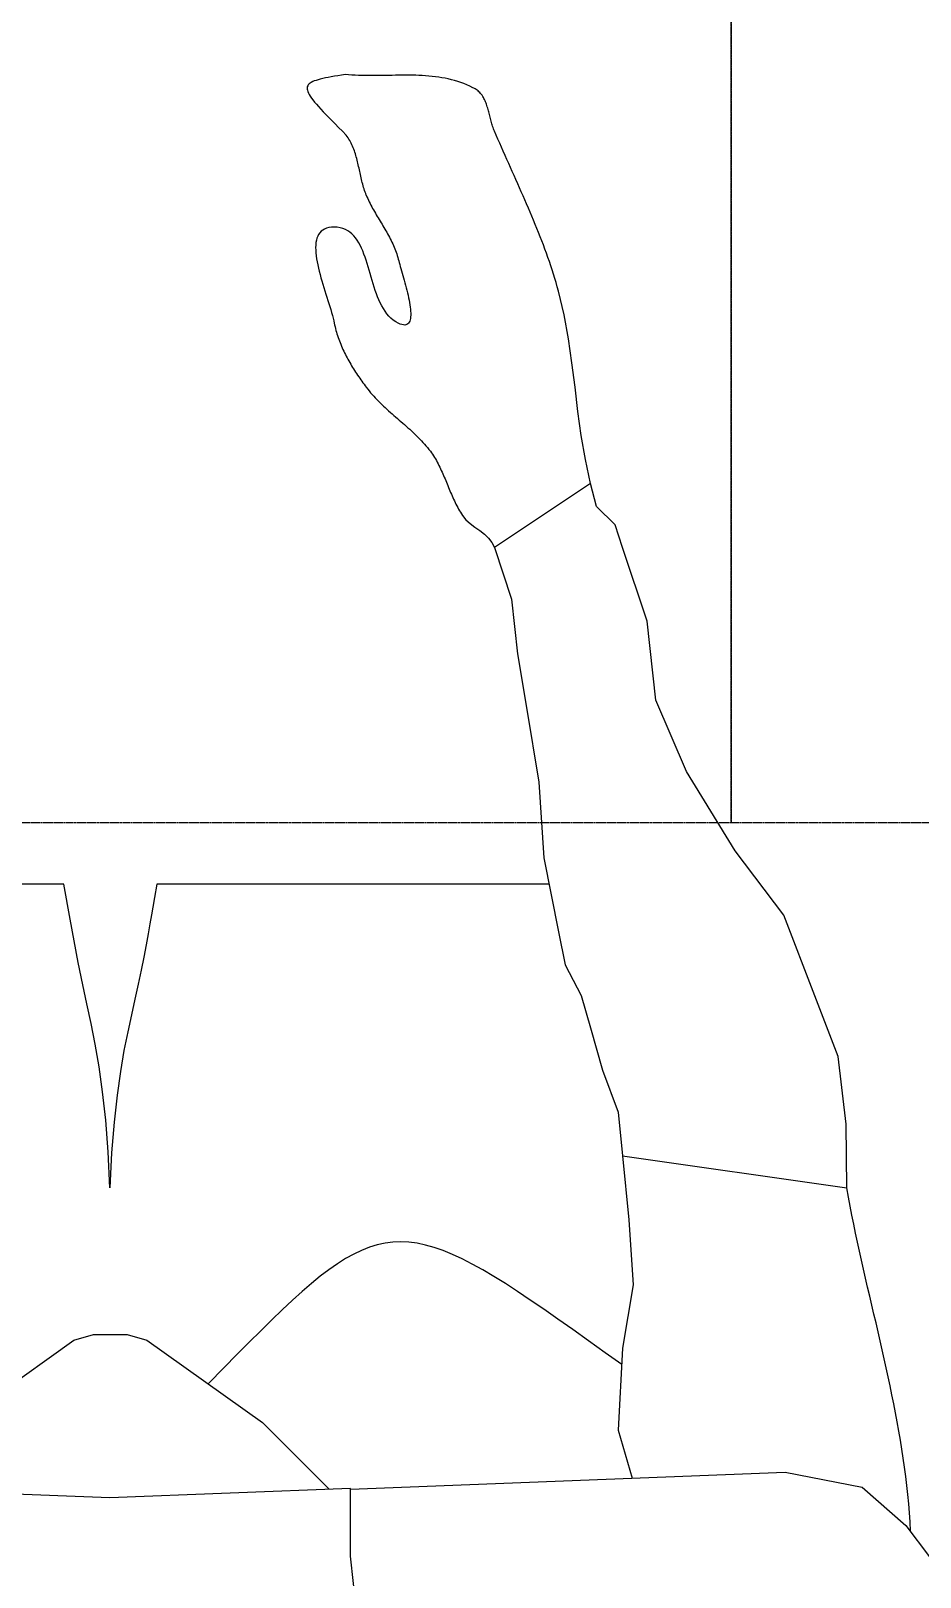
# Model space of a CAD drawing. Header units: millimetres. Extents: x -155 to 94595, y -3153 to 63413.
# Drawn here: x 91736 to 92026, y 43781 to 44285 of the extents above; entities that cross this region are included whole.
import ezdxf

# ---------------------------------------------------------------- set-up
doc = ezdxf.new("R2010")
doc.units = ezdxf.units.MM
doc.linetypes.add('TRATTEGGIATA2', pattern=[0.375, 0.25, -0.125])
doc.layers.add('5', color=1, linetype='TRATTEGGIATA2')
doc.layers.add('int', color=185, linetype='Continuous')

msp = doc.modelspace()

# ---------------------------------------------------------------- linework, layer by layer
at = {"layer": '5'}
for points in [[(91964.86, 44026.989), (91364.86, 44026.989), (91364.86, 44926.989), (91964.86, 44926.989)], [(92564.86, 44026.989), (91964.86, 44026.989), (91964.86, 44926.989), (92564.86, 44926.989)]]:
    msp.add_lwpolyline(points, close=True, dxfattribs=at)
at = {"layer": 'int'}
for p, q in [((91826.562, 44267.141), (91826.501, 44266.788)), ((91826.501, 44266.788), (91826.507, 44266.408)), ((91826.507, 44266.408), (91826.579, 44265.999)), ((91826.689, 44267.469), (91826.562, 44267.141)), ((91826.882, 44267.774), (91826.689, 44267.469)), ((91827.142, 44268.058), (91826.882, 44267.774)), ((91827.468, 44268.323), (91827.142, 44268.058)), ((91827.86, 44268.572), (91827.468, 44268.323)), ((91828.319, 44268.805), (91827.86, 44268.572)), ((91828.843, 44269.025), (91828.319, 44268.805)), ((91829.434, 44269.233), (91828.843, 44269.025)), ((91830.091, 44269.433), (91829.434, 44269.233)), ((91830.814, 44269.626), (91830.091, 44269.433)), ((91831.603, 44269.814), (91830.814, 44269.626)), ((91832.458, 44269.999), (91831.603, 44269.814)), ((91833.379, 44270.183), (91832.458, 44269.999)), ((91834.366, 44270.368), (91833.379, 44270.183)), ((91835.419, 44270.556), (91834.366, 44270.368)), ((91836.538, 44270.748), (91835.419, 44270.556)), ((91837.723, 44270.948), (91836.538, 44270.748)), ((91838.973, 44271.157), (91837.723, 44270.948)), ((91840.042, 44271.055), (91838.973, 44271.157)), ((91841.116, 44270.972), (91840.042, 44271.055)), ((91842.194, 44270.906), (91841.116, 44270.972)), ((91843.276, 44270.856), (91842.194, 44270.906)), ((91844.363, 44270.82), (91843.276, 44270.856)), ((91845.452, 44270.796), (91844.363, 44270.82)), ((91846.545, 44270.783), (91845.452, 44270.796)), ((91847.64, 44270.779), (91846.545, 44270.783)), ((91848.737, 44270.783), (91847.64, 44270.779)), ((91849.836, 44270.793), (91848.737, 44270.783)), ((91850.936, 44270.808), (91849.836, 44270.793)), ((91852.037, 44270.826), (91850.936, 44270.808)), ((91853.138, 44270.846), (91852.037, 44270.826)), ((91854.24, 44270.865), (91853.138, 44270.846)), ((91855.34, 44270.883), (91854.24, 44270.865)), ((91856.441, 44270.898), (91855.34, 44270.883)), ((91857.539, 44270.909), (91856.441, 44270.898)), ((91858.637, 44270.913), (91857.539, 44270.909)), ((91859.732, 44270.909), (91858.637, 44270.913)), ((91860.824, 44270.896), (91859.732, 44270.909)), ((91861.914, 44270.872), (91860.824, 44270.896)), ((91863, 44270.835), (91861.914, 44270.872)), ((91864.083, 44270.785), (91863, 44270.835)), ((91865.161, 44270.719), (91864.083, 44270.785)), ((91866.234, 44270.636), (91865.161, 44270.719)), ((91867.303, 44270.535), (91866.234, 44270.636)), ((91868.366, 44270.413), (91867.303, 44270.535)), ((91869.424, 44270.269), (91868.366, 44270.413)), ((91870.475, 44270.102), (91869.424, 44270.269)), ((91871.519, 44269.91), (91870.475, 44270.102)), ((91872.556, 44269.692), (91871.519, 44269.91)), ((91873.586, 44269.446), (91872.556, 44269.692)), ((91874.608, 44269.17), (91873.586, 44269.446)), ((91875.621, 44268.864), (91874.608, 44269.17)), ((91876.626, 44268.524), (91875.621, 44268.864)), ((91877.621, 44268.151), (91876.626, 44268.524)), ((91878.607, 44267.741), (91877.621, 44268.151)), ((91879.583, 44267.295), (91878.607, 44267.741)), ((91880.548, 44266.809), (91879.583, 44267.295)), ((91880.93, 44266.642), (91880.548, 44266.809)), ((91881.292, 44266.456), (91880.93, 44266.642)), ((91881.635, 44266.25), (91881.292, 44266.456)), ((91826.579, 44265.999), (91826.718, 44265.559)), ((91826.718, 44265.559), (91826.923, 44265.086)), ((91826.923, 44265.086), (91827.194, 44264.577)), ((91827.194, 44264.577), (91827.532, 44264.032)), ((91827.532, 44264.032), (91827.937, 44263.448)), ((91827.937, 44263.448), (91828.408, 44262.823)), ((91828.408, 44262.823), (91828.946, 44262.155)), ((91828.946, 44262.155), (91829.551, 44261.442)), ((91829.551, 44261.442), (91830.222, 44260.681)), ((91881.959, 44266.026), (91881.635, 44266.25)), ((91882.266, 44265.785), (91881.959, 44266.026)), ((91882.557, 44265.527), (91882.266, 44265.785)), ((91882.831, 44265.253), (91882.557, 44265.527)), ((91883.09, 44264.964), (91882.831, 44265.253)), ((91883.334, 44264.661), (91883.09, 44264.964)), ((91883.565, 44264.344), (91883.334, 44264.661)), ((91883.782, 44264.015), (91883.565, 44264.344)), ((91883.988, 44263.673), (91883.782, 44264.015)), ((91884.181, 44263.32), (91883.988, 44263.673)), ((91884.364, 44262.956), (91884.181, 44263.32)), ((91884.537, 44262.583), (91884.364, 44262.956)), ((91884.7, 44262.201), (91884.537, 44262.583)), ((91884.855, 44261.81), (91884.7, 44262.201)), ((91885.002, 44261.413), (91884.855, 44261.81)), ((91885.141, 44261.008), (91885.002, 44261.413)), ((91830.222, 44260.681), (91830.96, 44259.872)), ((91830.96, 44259.872), (91831.765, 44259.012)), ((91831.765, 44259.012), (91832.636, 44258.099)), ((91832.636, 44258.099), (91833.574, 44257.131)), ((91833.574, 44257.131), (91834.579, 44256.106)), ((91885.275, 44260.598), (91885.141, 44261.008)), ((91885.403, 44260.182), (91885.275, 44260.598)), ((91885.526, 44259.762), (91885.403, 44260.182)), ((91885.645, 44259.339), (91885.526, 44259.762)), ((91885.76, 44258.912), (91885.645, 44259.339)), ((91885.873, 44258.484), (91885.76, 44258.912)), ((91885.985, 44258.054), (91885.873, 44258.484)), ((91886.095, 44257.624), (91885.985, 44258.054)), ((91886.204, 44257.194), (91886.095, 44257.624)), ((91886.314, 44256.765), (91886.204, 44257.194)), ((91886.426, 44256.338), (91886.314, 44256.765)), ((91886.539, 44255.914), (91886.426, 44256.338)), ((91834.579, 44256.106), (91835.651, 44255.021)), ((91835.651, 44255.021), (91836.79, 44253.876)), ((91836.79, 44253.876), (91837.996, 44252.668)), ((91837.996, 44252.668), (91839.269, 44251.395)), ((91839.581, 44250.964), (91839.269, 44251.395)), ((91886.655, 44255.492), (91886.539, 44255.914)), ((91886.774, 44255.075), (91886.655, 44255.492)), ((91886.897, 44254.663), (91886.774, 44255.075)), ((91887.025, 44254.256), (91886.897, 44254.663)), ((91887.159, 44253.856), (91887.025, 44254.256)), ((91887.299, 44253.463), (91887.159, 44253.856)), ((91887.446, 44253.078), (91887.299, 44253.463)), ((91887.602, 44252.701), (91887.446, 44253.078)), ((91888.172, 44251.376), (91887.602, 44252.701)), ((91888.747, 44250.051), (91888.172, 44251.376)), ((91839.877, 44250.524), (91839.581, 44250.964)), ((91840.156, 44250.077), (91839.877, 44250.524)), ((91840.421, 44249.623), (91840.156, 44250.077)), ((91840.672, 44249.162), (91840.421, 44249.623)), ((91840.908, 44248.695), (91840.672, 44249.162)), ((91841.132, 44248.221), (91840.908, 44248.695)), ((91841.344, 44247.741), (91841.132, 44248.221)), ((91841.544, 44247.256), (91841.344, 44247.741)), ((91841.734, 44246.766), (91841.544, 44247.256)), ((91841.914, 44246.271), (91841.734, 44246.766)), ((91842.084, 44245.771), (91841.914, 44246.271)), ((91889.326, 44248.728), (91888.747, 44250.051)), ((91889.907, 44247.405), (91889.326, 44248.728)), ((91890.492, 44246.083), (91889.907, 44247.405)), ((91842.246, 44245.267), (91842.084, 44245.771)), ((91842.4, 44244.759), (91842.246, 44245.267)), ((91842.546, 44244.248), (91842.4, 44244.759)), ((91842.687, 44243.733), (91842.546, 44244.248)), ((91842.822, 44243.216), (91842.687, 44243.733)), ((91842.951, 44242.696), (91842.822, 44243.216)), ((91843.077, 44242.174), (91842.951, 44242.696)), ((91843.199, 44241.65), (91843.077, 44242.174)), ((91843.318, 44241.125), (91843.199, 44241.65)), ((91891.079, 44244.762), (91890.492, 44246.083)), ((91891.667, 44243.441), (91891.079, 44244.762)), ((91892.257, 44242.121), (91891.667, 44243.441)), ((91892.847, 44240.801), (91892.257, 44242.121)), ((91843.435, 44240.599), (91843.318, 44241.125)), ((91843.55, 44240.071), (91843.435, 44240.599)), ((91843.665, 44239.544), (91843.55, 44240.071)), ((91843.78, 44239.016), (91843.665, 44239.544)), ((91843.896, 44238.488), (91843.78, 44239.016)), ((91844.014, 44237.961), (91843.896, 44238.488)), ((91844.133, 44237.435), (91844.014, 44237.961)), ((91844.256, 44236.91), (91844.133, 44237.435)), ((91844.382, 44236.386), (91844.256, 44236.91)), ((91844.512, 44235.865), (91844.382, 44236.386)), ((91893.438, 44239.48), (91892.847, 44240.801)), ((91894.028, 44238.16), (91893.438, 44239.48)), ((91894.618, 44236.839), (91894.028, 44238.16)), ((91895.207, 44235.517), (91894.618, 44236.839)), ((91844.648, 44235.345), (91844.512, 44235.865)), ((91844.789, 44234.828), (91844.648, 44235.345)), ((91844.937, 44234.315), (91844.789, 44234.828)), ((91845.093, 44233.804), (91844.937, 44234.315)), ((91845.256, 44233.297), (91845.093, 44233.804)), ((91845.428, 44232.794), (91845.256, 44233.297)), ((91845.609, 44232.295), (91845.428, 44232.794)), ((91845.8, 44231.801), (91845.609, 44232.295)), ((91845.8, 44231.801), (91846.028, 44231.246)), ((91846.028, 44231.246), (91846.267, 44230.696)), ((91895.794, 44234.195), (91895.207, 44235.517)), ((91896.378, 44232.872), (91895.794, 44234.195)), ((91896.961, 44231.548), (91896.378, 44232.872)), ((91897.54, 44230.223), (91896.961, 44231.548)), ((91846.267, 44230.696), (91846.515, 44230.15)), ((91846.515, 44230.15), (91846.771, 44229.608)), ((91846.771, 44229.608), (91847.036, 44229.069)), ((91847.036, 44229.069), (91847.309, 44228.533)), ((91847.309, 44228.533), (91847.588, 44228.001)), ((91847.588, 44228.001), (91847.874, 44227.471)), ((91847.874, 44227.471), (91848.166, 44226.943)), ((91848.166, 44226.943), (91848.462, 44226.418)), ((91848.462, 44226.418), (91848.763, 44225.894)), ((91898.115, 44228.896), (91897.54, 44230.223)), ((91898.686, 44227.568), (91898.115, 44228.896)), ((91899.253, 44226.238), (91898.686, 44227.568)), ((91899.815, 44224.907), (91899.253, 44226.238)), ((91832.851, 44220.991), (91832.184, 44220.72)), ((91833.598, 44221.188), (91832.851, 44220.991)), ((91834.43, 44221.309), (91833.598, 44221.188)), ((91835.35, 44221.35), (91834.43, 44221.309)), ((91836.359, 44221.301), (91835.35, 44221.35)), ((91837.302, 44221.154), (91836.359, 44221.301)), ((91838.182, 44220.917), (91837.302, 44221.154)), ((91848.763, 44225.894), (91849.067, 44225.372)), ((91849.067, 44225.372), (91849.375, 44224.852)), ((91849.375, 44224.852), (91849.684, 44224.332)), ((91849.684, 44224.332), (91849.996, 44223.814)), ((91849.996, 44223.814), (91850.308, 44223.295)), ((91850.308, 44223.295), (91850.621, 44222.777)), ((91850.621, 44222.777), (91850.933, 44222.259)), ((91850.933, 44222.259), (91851.245, 44221.741)), ((91851.245, 44221.741), (91851.554, 44221.222)), ((91851.554, 44221.222), (91851.862, 44220.703)), ((91900.371, 44223.574), (91899.815, 44224.907)), ((91900.921, 44222.238), (91900.371, 44223.574)), ((91901.464, 44220.9), (91900.921, 44222.238)), ((91829.398, 44216.294), (91829.32, 44215.507)), ((91829.528, 44217.037), (91829.398, 44216.294)), ((91829.715, 44217.732), (91829.528, 44217.037)), ((91829.96, 44218.376), (91829.715, 44217.732)), ((91830.268, 44218.966), (91829.96, 44218.376)), ((91830.641, 44219.498), (91830.268, 44218.966)), ((91831.083, 44219.97), (91830.641, 44219.498)), ((91831.596, 44220.379), (91831.083, 44219.97)), ((91832.184, 44220.72), (91831.596, 44220.379)), ((91839.001, 44220.591), (91838.182, 44220.917)), ((91839.765, 44220.183), (91839.001, 44220.591)), ((91840.475, 44219.698), (91839.765, 44220.183)), ((91841.136, 44219.138), (91840.475, 44219.698)), ((91841.75, 44218.51), (91841.136, 44219.138)), ((91842.322, 44217.818), (91841.75, 44218.51)), ((91842.854, 44217.066), (91842.322, 44217.818)), ((91843.349, 44216.259), (91842.854, 44217.066)), ((91843.812, 44215.402), (91843.349, 44216.259)), ((91851.862, 44220.703), (91852.166, 44220.182)), ((91852.166, 44220.182), (91852.467, 44219.66)), ((91852.467, 44219.66), (91852.764, 44219.136)), ((91852.764, 44219.136), (91853.056, 44218.61)), ((91853.056, 44218.61), (91853.342, 44218.083)), ((91853.342, 44218.083), (91853.621, 44217.552)), ((91853.621, 44217.552), (91853.894, 44217.019)), ((91853.894, 44217.019), (91854.16, 44216.483)), ((91854.16, 44216.483), (91854.417, 44215.944)), ((91854.417, 44215.944), (91854.665, 44215.401)), ((91902.001, 44219.56), (91901.464, 44220.9)), ((91902.53, 44218.217), (91902.001, 44219.56)), ((91903.051, 44216.871), (91902.53, 44218.217)), ((91903.563, 44215.523), (91903.051, 44216.871)), ((91829.32, 44215.507), (91829.291, 44214.679)), ((91829.291, 44214.679), (91829.309, 44213.812)), ((91829.309, 44213.812), (91829.37, 44212.911)), ((91829.37, 44212.911), (91829.471, 44211.979)), ((91829.471, 44211.979), (91829.608, 44211.018)), ((91829.608, 44211.018), (91829.779, 44210.032)), ((91844.246, 44214.499), (91843.812, 44215.402)), ((91844.654, 44213.554), (91844.246, 44214.499)), ((91845.038, 44212.573), (91844.654, 44213.554)), ((91845.404, 44211.56), (91845.038, 44212.573)), ((91845.754, 44210.52), (91845.404, 44211.56)), ((91854.665, 44215.401), (91854.904, 44214.855)), ((91854.904, 44214.855), (91855.132, 44214.304)), ((91855.132, 44214.304), (91855.349, 44213.749)), ((91855.349, 44213.749), (91855.555, 44213.19)), ((91855.555, 44213.19), (91855.749, 44212.625)), ((91855.749, 44212.625), (91855.93, 44212.056)), ((91855.93, 44212.056), (91856.098, 44211.481)), ((91856.098, 44211.481), (91856.251, 44210.9)), ((91856.251, 44210.9), (91856.391, 44210.356)), ((91904.067, 44214.171), (91903.563, 44215.523)), ((91904.561, 44212.816), (91904.067, 44214.171)), ((91905.045, 44211.458), (91904.561, 44212.816)), ((91905.519, 44210.096), (91905.045, 44211.458)), ((91829.779, 44210.032), (91829.981, 44209.024)), ((91829.981, 44209.024), (91830.209, 44207.997)), ((91830.209, 44207.997), (91830.462, 44206.955)), ((91830.462, 44206.955), (91830.736, 44205.901)), ((91830.736, 44205.901), (91831.027, 44204.837)), ((91846.091, 44209.456), (91845.754, 44210.52)), ((91846.419, 44208.375), (91846.091, 44209.456)), ((91846.741, 44207.28), (91846.419, 44208.375)), ((91847.061, 44206.175), (91846.741, 44207.28)), ((91847.382, 44205.067), (91847.061, 44206.175)), ((91856.391, 44210.356), (91856.547, 44209.77)), ((91856.547, 44209.77), (91856.719, 44209.145)), ((91856.719, 44209.145), (91856.904, 44208.486)), ((91856.904, 44208.486), (91857.1, 44207.795)), ((91857.1, 44207.795), (91857.305, 44207.077)), ((91857.305, 44207.077), (91857.518, 44206.334)), ((91857.518, 44206.334), (91857.735, 44205.569)), ((91905.982, 44208.73), (91905.519, 44210.096)), ((91906.433, 44207.361), (91905.982, 44208.73)), ((91906.873, 44205.987), (91906.433, 44207.361)), ((91907.3, 44204.61), (91906.873, 44205.987)), ((91831.027, 44204.837), (91831.333, 44203.768)), ((91831.333, 44203.768), (91831.65, 44202.697)), ((91831.65, 44202.697), (91831.975, 44201.626)), ((91831.975, 44201.626), (91832.305, 44200.559)), ((91847.707, 44203.958), (91847.382, 44205.067)), ((91848.04, 44202.855), (91847.707, 44203.958)), ((91848.384, 44201.76), (91848.04, 44202.855)), ((91848.742, 44200.68), (91848.384, 44201.76)), ((91857.735, 44205.569), (91857.956, 44204.787)), ((91857.956, 44204.787), (91858.177, 44203.991)), ((91858.177, 44203.991), (91858.399, 44203.184)), ((91858.399, 44203.184), (91858.617, 44202.369)), ((91858.617, 44202.369), (91858.83, 44201.55)), ((91858.83, 44201.55), (91859.037, 44200.73)), ((91907.714, 44203.228), (91907.3, 44204.61)), ((91908.115, 44201.841), (91907.714, 44203.228)), ((91908.502, 44200.45), (91908.115, 44201.841)), ((91832.305, 44200.559), (91832.636, 44199.499)), ((91832.636, 44199.499), (91832.967, 44198.449)), ((91832.967, 44198.449), (91833.292, 44197.413)), ((91833.292, 44197.413), (91833.61, 44196.394)), ((91833.61, 44196.394), (91833.917, 44195.395)), ((91849.118, 44199.618), (91848.742, 44200.68)), ((91849.516, 44198.58), (91849.118, 44199.618)), ((91849.937, 44197.569), (91849.516, 44198.58)), ((91850.387, 44196.59), (91849.937, 44197.569)), ((91850.869, 44195.649), (91850.387, 44196.59)), ((91859.037, 44200.73), (91859.236, 44199.914)), ((91859.236, 44199.914), (91859.423, 44199.103)), ((91859.423, 44199.103), (91859.598, 44198.302)), ((91859.598, 44198.302), (91859.758, 44197.513)), ((91859.758, 44197.513), (91859.902, 44196.741)), ((91859.902, 44196.741), (91860.027, 44195.989)), ((91860.027, 44195.989), (91860.132, 44195.261)), ((91910.342, 44192.725), (91908.502, 44200.45)), ((91833.917, 44195.395), (91834.21, 44194.418)), ((91834.21, 44194.418), (91834.485, 44193.469)), ((91834.485, 44193.469), (91834.74, 44192.549)), ((91834.74, 44192.549), (91834.972, 44191.662)), ((91834.972, 44191.662), (91835.176, 44190.811)), ((91835.176, 44190.811), (91835.35, 44189.999)), ((91851.384, 44194.749), (91850.869, 44195.649)), ((91851.938, 44193.895), (91851.384, 44194.749)), ((91852.534, 44193.092), (91851.938, 44193.895)), ((91853.174, 44192.344), (91852.534, 44193.092)), ((91853.863, 44191.657), (91853.174, 44192.344)), ((91854.603, 44191.034), (91853.863, 44191.657)), ((91855.397, 44190.48), (91854.603, 44191.034)), ((91860.123, 44191.095), (91859.993, 44190.675)), ((91860.218, 44191.566), (91860.123, 44191.095)), ((91860.132, 44195.261), (91860.214, 44194.558)), ((91860.214, 44194.558), (91860.272, 44193.886)), ((91860.278, 44192.084), (91860.218, 44191.566)), ((91860.272, 44193.886), (91860.303, 44193.247)), ((91860.306, 44192.645), (91860.278, 44192.084)), ((91860.303, 44193.247), (91860.306, 44192.645)), ((91911.766, 44184.913), (91910.342, 44192.725)), ((91835.35, 44189.999), (91835.474, 44189.41)), ((91835.474, 44189.41), (91835.607, 44188.823)), ((91835.607, 44188.823), (91835.752, 44188.239)), ((91835.752, 44188.239), (91835.905, 44187.658)), ((91835.905, 44187.658), (91836.069, 44187.08)), ((91836.069, 44187.08), (91836.242, 44186.504)), ((91836.242, 44186.504), (91836.425, 44185.931)), ((91836.425, 44185.931), (91836.616, 44185.362)), ((91856.251, 44189.999), (91855.397, 44190.48)), ((91856.854, 44189.727), (91856.251, 44189.999)), ((91857.401, 44189.539), (91856.854, 44189.727)), ((91857.893, 44189.433), (91857.401, 44189.539)), ((91858.334, 44189.404), (91857.893, 44189.433)), ((91858.724, 44189.45), (91858.334, 44189.404)), ((91859.066, 44189.566), (91858.724, 44189.45)), ((91859.362, 44189.751), (91859.066, 44189.566)), ((91859.614, 44189.999), (91859.362, 44189.751)), ((91859.824, 44190.308), (91859.614, 44189.999)), ((91859.993, 44190.675), (91859.824, 44190.308)), ((91836.616, 44185.362), (91836.816, 44184.795)), ((91836.816, 44184.795), (91837.025, 44184.23)), ((91837.025, 44184.23), (91837.242, 44183.669)), ((91837.242, 44183.669), (91837.468, 44183.11)), ((91837.468, 44183.11), (91837.701, 44182.555)), ((91837.701, 44182.555), (91837.942, 44182.002)), ((91837.942, 44182.002), (91838.19, 44181.452)), ((91838.19, 44181.452), (91838.446, 44180.904)), ((91838.446, 44180.904), (91838.709, 44180.36)), ((91912.905, 44177.042), (91911.766, 44184.913)), ((91838.709, 44180.36), (91838.978, 44179.818)), ((91838.978, 44179.818), (91839.254, 44179.279)), ((91839.254, 44179.279), (91839.536, 44178.743)), ((91839.536, 44178.743), (91839.824, 44178.21)), ((91839.824, 44178.21), (91840.119, 44177.68)), ((91840.119, 44177.68), (91840.419, 44177.153)), ((91840.419, 44177.153), (91840.724, 44176.628)), ((91840.724, 44176.628), (91841.034, 44176.106)), ((91841.034, 44176.106), (91841.35, 44175.587)), ((91841.35, 44175.587), (91841.67, 44175.071)), ((91913.892, 44169.139), (91912.905, 44177.042)), ((91841.67, 44175.071), (91841.995, 44174.558)), ((91841.995, 44174.558), (91842.324, 44174.047)), ((91842.324, 44174.047), (91842.657, 44173.54)), ((91842.657, 44173.54), (91842.994, 44173.035)), ((91842.994, 44173.035), (91843.334, 44172.533)), ((91843.334, 44172.533), (91843.678, 44172.034)), ((91843.678, 44172.034), (91844.025, 44171.538)), ((91844.025, 44171.538), (91844.375, 44171.044)), ((91844.375, 44171.044), (91844.728, 44170.554)), ((91844.728, 44170.554), (91845.083, 44170.066)), ((91845.083, 44170.066), (91845.441, 44169.581)), ((91845.441, 44169.581), (91845.8, 44169.099)), ((91845.8, 44169.099), (91846.262, 44168.497)), ((91846.262, 44168.497), (91846.735, 44167.905)), ((91846.735, 44167.905), (91847.22, 44167.324)), ((91847.22, 44167.324), (91847.715, 44166.751)), ((91847.715, 44166.751), (91848.219, 44166.188)), ((91848.219, 44166.188), (91848.733, 44165.632)), ((91848.733, 44165.632), (91849.256, 44165.085)), ((91914.858, 44161.231), (91913.892, 44169.139)), ((91849.256, 44165.085), (91849.786, 44164.544)), ((91849.786, 44164.544), (91850.324, 44164.009)), ((91850.324, 44164.009), (91850.868, 44163.481)), ((91850.868, 44163.481), (91851.419, 44162.958)), ((91851.419, 44162.958), (91851.974, 44162.44)), ((91851.974, 44162.44), (91852.535, 44161.926)), ((91852.535, 44161.926), (91853.1, 44161.415)), ((91853.1, 44161.415), (91853.668, 44160.908)), ((91853.668, 44160.908), (91854.239, 44160.403)), ((91915.935, 44153.345), (91914.858, 44161.231)), ((91854.239, 44160.403), (91854.812, 44159.901)), ((91854.812, 44159.901), (91855.387, 44159.399)), ((91855.387, 44159.399), (91855.963, 44158.899)), ((91855.963, 44158.899), (91856.539, 44158.398)), ((91856.539, 44158.398), (91857.115, 44157.898)), ((91857.115, 44157.898), (91857.689, 44157.397)), ((91857.689, 44157.397), (91858.263, 44156.894)), ((91858.263, 44156.894), (91858.834, 44156.389)), ((91858.834, 44156.389), (91859.402, 44155.882)), ((91859.402, 44155.882), (91859.966, 44155.371)), ((91859.966, 44155.371), (91860.527, 44154.857)), ((91860.527, 44154.857), (91861.083, 44154.339)), ((91861.083, 44154.339), (91861.633, 44153.816)), ((91861.633, 44153.816), (91862.178, 44153.288)), ((91862.178, 44153.288), (91862.715, 44152.753)), ((91862.715, 44152.753), (91863.246, 44152.213)), ((91863.246, 44152.213), (91863.768, 44151.665)), ((91863.768, 44151.665), (91864.282, 44151.109)), ((91864.282, 44151.109), (91864.787, 44150.546)), ((91864.787, 44150.546), (91865.282, 44149.973)), ((91917.256, 44145.508), (91915.935, 44153.345)), ((91865.282, 44149.973), (91865.766, 44149.392)), ((91865.766, 44149.392), (91866.239, 44148.8)), ((91866.239, 44148.8), (91866.701, 44148.198)), ((91866.701, 44148.198), (91867.055, 44147.714)), ((91867.055, 44147.714), (91867.397, 44147.222)), ((91867.397, 44147.222), (91867.728, 44146.724)), ((91867.728, 44146.724), (91868.047, 44146.219)), ((91868.047, 44146.219), (91868.356, 44145.708)), ((91868.356, 44145.708), (91868.656, 44145.192)), ((91918.953, 44137.748), (91917.256, 44145.508)), ((91868.656, 44145.192), (91868.946, 44144.67)), ((91868.946, 44144.67), (91869.228, 44144.143)), ((91869.228, 44144.143), (91869.502, 44143.611)), ((91869.502, 44143.611), (91869.769, 44143.075)), ((91869.769, 44143.075), (91870.029, 44142.535)), ((91870.029, 44142.535), (91870.283, 44141.991)), ((91870.283, 44141.991), (91870.532, 44141.445)), ((91870.532, 44141.445), (91870.776, 44140.895)), ((91870.776, 44140.895), (91871.016, 44140.343)), ((91871.016, 44140.343), (91871.252, 44139.789)), ((91871.252, 44139.789), (91871.486, 44139.233)), ((91871.486, 44139.233), (91871.717, 44138.676)), ((91871.717, 44138.676), (91871.947, 44138.118)), ((91871.947, 44138.118), (91872.175, 44137.559)), ((91872.175, 44137.559), (91872.404, 44137)), ((91872.404, 44137), (91872.632, 44136.441)), ((91872.632, 44136.441), (91872.861, 44135.882)), ((91872.861, 44135.882), (91873.092, 44135.324)), ((91873.092, 44135.324), (91873.325, 44134.767)), ((91918.953, 44137.748), (91887.602, 44116.847)), ((91920.849, 44130.161), (91918.953, 44137.748)), ((91873.325, 44134.767), (91873.561, 44134.212)), ((91873.561, 44134.212), (91873.799, 44133.659)), ((91873.799, 44133.659), (91874.042, 44133.108)), ((91874.042, 44133.108), (91874.29, 44132.559)), ((91874.29, 44132.559), (91874.542, 44132.014)), ((91874.542, 44132.014), (91874.801, 44131.471)), ((91874.801, 44131.471), (91875.065, 44130.933)), ((91875.065, 44130.933), (91875.337, 44130.399)), ((91875.337, 44130.399), (91875.617, 44129.869)), ((91875.617, 44129.869), (91875.905, 44129.343)), ((91875.905, 44129.343), (91876.201, 44128.823)), ((91876.201, 44128.823), (91876.508, 44128.309)), ((91876.508, 44128.309), (91876.824, 44127.8)), ((91876.824, 44127.8), (91877.151, 44127.298)), ((91877.151, 44127.298), (91878.322, 44125.863)), ((91878.322, 44125.863), (91879.718, 44124.599)), ((91926.936, 44124.249), (91920.849, 44130.161)), ((91879.718, 44124.599), (91881.245, 44123.438)), ((91881.245, 44123.438), (91882.81, 44122.314)), ((91882.81, 44122.314), (91884.321, 44121.16)), ((91884.321, 44121.16), (91885.685, 44119.909)), ((91929.403, 44116.847), (91926.936, 44124.249)), ((91885.685, 44119.909), (91886.81, 44118.494)), ((91886.81, 44118.494), (91887.602, 44116.847)), ((91887.602, 44116.847), (91893.226, 44099.975)), ((91937.424, 44092.785), (91929.403, 44116.847)), ((91893.226, 44099.975), (91895.132, 44082.118)), ((91940.3, 44067.036), (91937.424, 44092.785)), ((91895.132, 44082.118), (91898.052, 44064.596)), ((91950.303, 44043.695), (91940.3, 44067.036)), ((91898.052, 44064.596), (91902.102, 44040.298)), ((91902.102, 44040.298), (91903.67, 44015.603)), ((91966.168, 44017.854), (91950.303, 44043.695)), ((91903.67, 44015.603), (91908.502, 43991.444)), ((91982.004, 43996.806), (91966.168, 44017.854)), ((91747.178, 44006.989), (91619.003, 44006.989)), ((91749.209, 43995.585), (91747.178, 44006.989)), ((91777.511, 44006.989), (91776.76, 44002.671)), ((91905.393, 44006.989), (91777.511, 44006.989)), ((91776.197, 43999.431), (91775.763, 43996.944)), ((91776.76, 44002.671), (91776.197, 43999.431)), ((91751.834, 43981.439), (91749.209, 43995.585)), ((91775.251, 43994.05), (91774.657, 43990.773)), ((91775.763, 43996.944), (91775.251, 43994.05)), ((91992.105, 43970.543), (91982.004, 43996.806)), ((91774.657, 43990.773), (91773.978, 43987.136)), ((91908.502, 43991.444), (91910.665, 43980.628)), ((91773.978, 43987.136), (91773.21, 43983.161)), ((91753.324, 43974.135), (91751.834, 43981.439)), ((91772.35, 43978.872), (91771.393, 43974.291)), ((91773.21, 43983.161), (91772.35, 43978.872)), ((91910.665, 43980.628), (91915.926, 43970.686)), ((91754.668, 43967.942), (91753.324, 43974.135)), ((91771.393, 43974.291), (91770.338, 43969.442)), ((91770.338, 43969.442), (91769.187, 43964.317)), ((91915.926, 43970.686), (91918.953, 43960.093)), ((91999.737, 43950.699), (91992.105, 43970.543)), ((91756.031, 43961.552), (91754.668, 43967.942)), ((91769.187, 43964.317), (91767.981, 43958.784)), ((91757.37, 43954.765), (91756.031, 43961.552)), ((91767.981, 43958.784), (91766.766, 43952.678)), ((91918.953, 43960.093), (91922.899, 43946.282)), ((91758.641, 43947.38), (91757.37, 43954.765)), ((91766.766, 43952.678), (91765.588, 43945.836)), ((92002.334, 43928.708), (91999.737, 43950.699)), ((91759.803, 43939.196), (91758.641, 43947.38)), ((91765.588, 43945.836), (91764.496, 43938.095)), ((91922.899, 43946.282), (91927.971, 43932.608)), ((91760.811, 43930.012), (91759.803, 43939.196)), ((91764.496, 43938.095), (91763.535, 43929.292)), ((91761.624, 43919.627), (91760.811, 43930.012)), ((91763.535, 43929.292), (91762.754, 43919.261)), ((91927.971, 43932.608), (91929.403, 43918.292)), ((92002.555, 43907.841), (92002.334, 43928.708)), ((91762.198, 43907.841), (91761.624, 43919.627)), ((91762.754, 43919.261), (91762.198, 43907.841)), ((91929.403, 43918.292), (91931.484, 43897.478)), ((91929.403, 43918.292), (92002.555, 43907.841)), ((92003.087, 43904.893), (92002.555, 43907.841)), ((92003.642, 43901.946), (92003.087, 43904.893)), ((92004.217, 43899.003), (92003.642, 43901.946)), ((92004.811, 43896.062), (92004.217, 43899.003)), ((91931.484, 43897.478), (91932.847, 43876.253)), ((92005.422, 43893.123), (92004.811, 43896.062)), ((92006.048, 43890.185), (92005.422, 43893.123)), ((91846.833, 43888.506), (91844.276, 43887.499)), ((91849.377, 43889.286), (91846.833, 43888.506)), ((91851.92, 43889.84), (91849.377, 43889.286)), ((91854.477, 43890.167), (91851.92, 43889.84)), ((91857.061, 43890.268), (91854.477, 43890.167)), ((91859.686, 43890.145), (91857.061, 43890.268)), ((91862.365, 43889.796), (91859.686, 43890.145)), ((91865.113, 43889.224), (91862.365, 43889.796)), ((91867.941, 43888.428), (91865.113, 43889.224)), ((91870.865, 43887.409), (91867.941, 43888.428)), ((92006.687, 43887.25), (92006.048, 43890.185)), ((91836.389, 43883.107), (91833.642, 43881.185)), ((91839.068, 43884.8), (91836.389, 43883.107)), ((91841.692, 43886.264), (91839.068, 43884.8)), ((91844.276, 43887.499), (91841.692, 43886.264)), ((91873.898, 43886.168), (91870.865, 43887.409)), ((91877.053, 43884.704), (91873.898, 43886.168)), ((91880.344, 43883.019), (91877.053, 43884.704)), ((91883.785, 43881.114), (91880.344, 43883.019)), ((92007.338, 43884.315), (92006.687, 43887.25)), ((92007.998, 43881.383), (92007.338, 43884.315)), ((91830.813, 43879.033), (91827.89, 43876.651)), ((91833.642, 43881.185), (91830.813, 43879.033)), ((91887.389, 43878.987), (91883.785, 43881.114)), ((91891.169, 43876.641), (91887.389, 43878.987)), ((92008.667, 43878.451), (92007.998, 43881.383)), ((92009.342, 43875.519), (92008.667, 43878.451)), ((91824.858, 43874.038), (91821.703, 43871.193)), ((91827.89, 43876.651), (91824.858, 43874.038)), ((91895.139, 43874.076), (91891.169, 43876.641)), ((91899.314, 43871.292), (91895.139, 43874.076)), ((91932.847, 43876.253), (91929.403, 43855.59)), ((92010.021, 43872.589), (92009.342, 43875.519)), ((91818.413, 43868.115), (91814.973, 43864.806)), ((91821.703, 43871.193), (91818.413, 43868.115)), ((91903.706, 43868.29), (91899.314, 43871.292)), ((91908.329, 43865.07), (91903.706, 43868.29)), ((92010.702, 43869.659), (92010.021, 43872.589)), ((92011.385, 43866.729), (92010.702, 43869.659)), ((91814.973, 43864.806), (91811.37, 43861.263)), ((91913.196, 43861.633), (91908.329, 43865.07)), ((92012.066, 43863.798), (92011.385, 43866.729)), ((92012.745, 43860.868), (92012.066, 43863.798)), ((91712.81, 43831.299), (91750.449, 43858.184)), ((91750.449, 43858.184), (91756.864, 43860.089)), ((91756.864, 43860.089), (91756.864, 43860.089)), ((91756.864, 43860.089), (91767.859, 43860.089)), ((91767.859, 43860.089), (91767.859, 43860.089)), ((91767.859, 43860.089), (91774.274, 43858.184)), ((91774.274, 43858.184), (91811.913, 43831.299)), ((91811.37, 43861.263), (91807.591, 43857.486)), ((91918.322, 43857.979), (91913.196, 43861.633)), ((91923.72, 43854.11), (91918.322, 43857.979)), ((92013.419, 43857.937), (92012.745, 43860.868)), ((92014.086, 43855.005), (92013.419, 43857.937)), ((91803.621, 43853.475), (91799.448, 43849.23)), ((91807.591, 43857.486), (91803.621, 43853.475)), ((91929.121, 43850.227), (91923.72, 43854.11)), ((91929.403, 43855.59), (91927.988, 43828.847)), ((92014.746, 43852.073), (92014.086, 43855.005)), ((91799.448, 43849.23), (91794.245, 43843.92)), ((92015.395, 43849.139), (92014.746, 43852.073)), ((92016.033, 43846.204), (92015.395, 43849.139)), ((92016.657, 43843.267), (92016.033, 43846.204)), ((92017.266, 43840.328), (92016.657, 43843.267)), ((92017.857, 43837.388), (92017.266, 43840.328)), ((92018.43, 43834.445), (92017.857, 43837.388)), ((92018.982, 43831.5), (92018.43, 43834.445)), ((91811.913, 43831.299), (91811.913, 43831.299)), ((91811.913, 43831.299), (91833.653, 43809.559)), ((91927.988, 43828.847), (91927.988, 43828.847)), ((91927.988, 43828.847), (91932.564, 43813.211)), ((92019.511, 43828.552), (92018.982, 43831.5)), ((92020.016, 43825.601), (92019.511, 43828.552)), ((92020.495, 43822.647), (92020.016, 43825.601)), ((92020.947, 43819.689), (92020.495, 43822.647)), ((92021.368, 43816.729), (92020.947, 43819.689)), ((91840.692, 43809.604), (91982.406, 43815.168)), ((91982.406, 43815.168), (92007.508, 43810.178)), ((92021.758, 43813.764), (92021.368, 43816.729)), ((92022.115, 43810.795), (92021.758, 43813.764)), ((91762.198, 43806.701), (91683.705, 43809.841)), ((91840.691, 43809.841), (91762.198, 43806.701)), ((91840.691, 43787.702), (91840.691, 43809.841)), ((92007.508, 43810.178), (92007.508, 43810.178)), ((92007.508, 43810.178), (92021.83, 43797.765)), ((92022.436, 43807.823), (92022.115, 43810.795)), ((92022.721, 43804.845), (92022.436, 43807.823)), ((92022.967, 43801.864), (92022.721, 43804.845)), ((92021.83, 43797.765), (92029.533, 43787.494)), ((92023.173, 43798.877), (92022.967, 43801.864)), ((92023.336, 43795.885), (92023.173, 43798.877)), ((92023.342, 43795.749), (92023.336, 43795.885)), ((91843.139, 43765.45), (91840.691, 43787.702))]:
    msp.add_line(p, q, dxfattribs=at)

doc.saveas('drawing.dxf')
